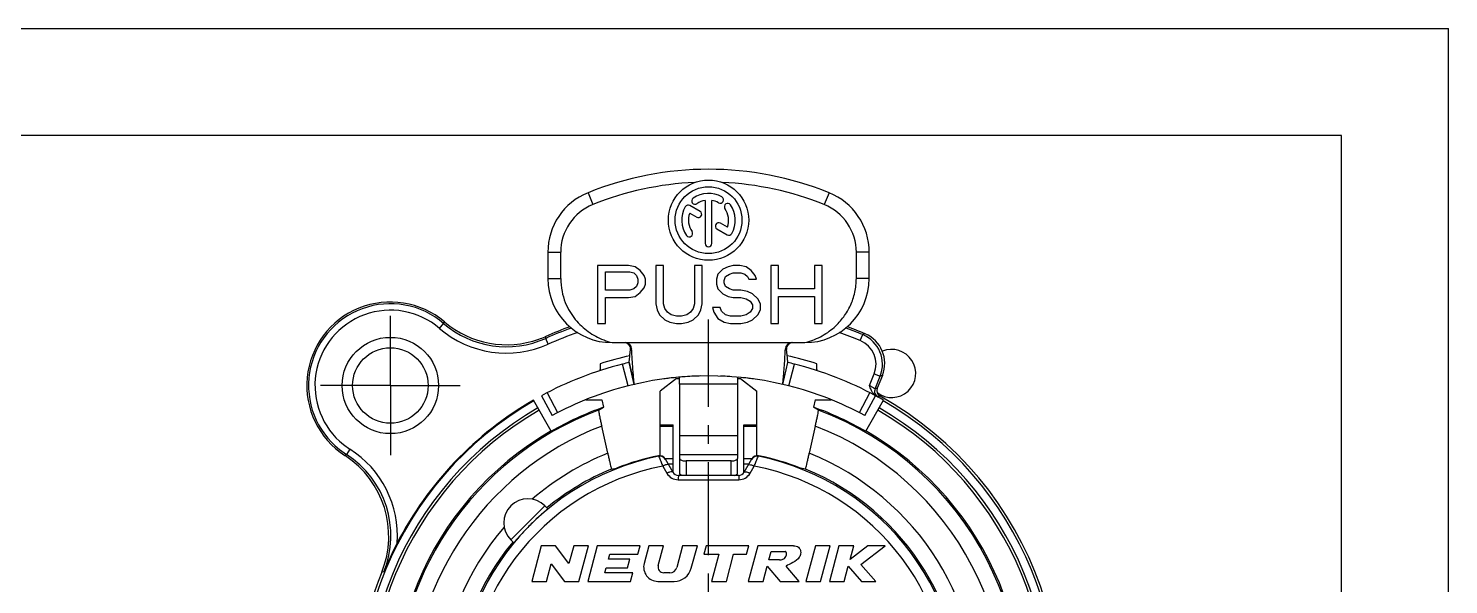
# Model space of a CAD drawing. Header units: millimetres. Extents: x 0 to 420, y 0 to 297.
# Drawn here: x 287.4 to 420, y 245 to 297 of the extents above; entities that cross this region are included whole.
import ezdxf

# ---------------------------------------------------------------- set-up
doc = ezdxf.new("R2010")
doc.units = ezdxf.units.MM
doc.header["$LTSCALE"] = 23.1
doc.linetypes.add('CENTER', pattern=[0.6, 0.375, -0.075, 0.075, -0.075])
doc.layers.get('0').update_dxf_attribs({"linetype": 'CONTINUOUS'})
for name, color, linetype in [('AUSFORMSCHRAEGEN', 7, 'CONTINUOUS'), ('BEZUGSACHSEN', 7, 'CONTINUOUS'), ('KANTENFASEN', 7, 'CONTINUOUS'), ('RUNDUNGEN', 7, 'CONTINUOUS')]:
    doc.layers.add(name, color=color, linetype=linetype)

msp = doc.modelspace()

# ---------------------------------------------------------------- linework, layer by layer
at = {"color": 7, "linetype": 'CONTINUOUS'}
for p, q in [((0, 297), (420, 297)), ((420, 0), (420, 297)), ((410, 287), (12.5, 287)), ((410, 10), (410, 287)), ((350.12343, 279.89638), (349.17375, 280.44468)), ((350.59944, 280.92907), (350.59944, 276.89279)), ((351.22444, 276.89279), (351.22444, 280.92907)), ((349.1546, 279.73405), (349.81093, 279.35511)), ((352.66927, 278.42654), (352.01542, 278.80404)), ((351.70292, 278.26277), (352.65012, 277.71591)), ((335.91194, 276.08255), (335.91194, 273.63396)), ((337.11194, 273.634), (337.11194, 276.08255)), ((364.71194, 273.63396), (364.71194, 276.08255)), ((365.91194, 273.63396), (365.91194, 276.08255)), ((340.56194, 274.83396), (340.56194, 269.43396)), ((343.45504, 274.83396), (340.56194, 274.83396)), ((344.05777, 274.71906), (343.45504, 274.83396)), ((344.53995, 274.37438), (344.05777, 274.71906)), ((345.9865, 274.83396), (345.9865, 271.27225)), ((346.70978, 274.83396), (345.9865, 274.83396)), ((346.70978, 271.27225), (346.70978, 274.83396)), ((349.60288, 274.83396), (349.60288, 271.27225)), ((350.32616, 274.83396), (349.60288, 274.83396)), ((350.32616, 271.27225), (350.32616, 274.83396)), ((352.25489, 274.48928), (351.77271, 274.0297)), ((352.73707, 274.71906), (352.25489, 274.48928)), ((353.21926, 274.83396), (352.73707, 274.71906)), ((353.82199, 274.83396), (353.21926, 274.83396)), ((354.42472, 274.71906), (353.82199, 274.83396)), ((354.9069, 274.37438), (354.42472, 274.71906)), ((356.71509, 274.83396), (356.71509, 269.43396)), ((357.43836, 274.83396), (356.71509, 274.83396)), ((357.43836, 272.65098), (357.43836, 274.83396)), ((360.81365, 274.83396), (360.81365, 272.65098)), ((361.53693, 274.83396), (360.81365, 274.83396)), ((361.53693, 269.43396), (361.53693, 274.83396)), ((341.28521, 272.53608), (341.28521, 274.25949)), ((341.28521, 274.25949), (343.57558, 274.25949)), ((343.57558, 274.25949), (343.93722, 274.1446)), ((343.93722, 274.1446), (344.17831, 273.91481)), ((344.17831, 273.91481), (344.29886, 273.57013)), ((344.29886, 273.22545), (344.17831, 272.88077)), ((344.29886, 273.57013), (344.29886, 273.22545)), ((344.90159, 273.91481), (344.53995, 274.37438)), ((345.02213, 273.57013), (344.90159, 273.91481)), ((344.90159, 272.76587), (345.02213, 273.11055)), ((345.02213, 273.11055), (345.02213, 273.57013)), ((351.77271, 274.0297), (351.65216, 273.57013)), ((351.65216, 273.57013), (351.65216, 273.11055)), ((351.65216, 273.11055), (351.77271, 272.65098)), ((352.37544, 273.45523), (352.49598, 273.79991)), ((352.37544, 273.22545), (352.37544, 273.45523)), ((352.49598, 272.88077), (352.37544, 273.22545)), ((352.49598, 273.79991), (352.85762, 274.0297)), ((352.85762, 274.0297), (353.21926, 274.1446)), ((353.21926, 274.1446), (353.94253, 274.1446)), ((353.94253, 274.1446), (354.30417, 274.0297)), ((354.30417, 274.0297), (354.54526, 273.79991)), ((354.54526, 273.79991), (354.66581, 273.57013)), ((354.66581, 273.57013), (355.38908, 273.57013)), ((355.26854, 273.91481), (354.9069, 274.37438)), ((355.38908, 273.57013), (355.26854, 273.91481)), ((343.57558, 272.53608), (341.28521, 272.53608)), ((341.28521, 269.43396), (341.28521, 271.84672)), ((341.28521, 271.84672), (343.45504, 271.84672)), ((343.45504, 271.84672), (344.05777, 271.96162)), ((343.93722, 272.65098), (343.57558, 272.53608)), ((344.17831, 272.88077), (343.93722, 272.65098)), ((344.05777, 271.96162), (344.53995, 272.3063)), ((344.53995, 272.3063), (344.90159, 272.76587)), ((351.77271, 272.65098), (352.25489, 272.1914)), ((352.25489, 272.1914), (352.73707, 271.96162)), ((352.85762, 272.65098), (352.49598, 272.88077)), ((352.73707, 271.96162), (353.21926, 271.84672)), ((353.21926, 272.53608), (352.85762, 272.65098)), ((353.94253, 272.53608), (353.21926, 272.53608)), ((353.21926, 271.84672), (353.94253, 271.84672)), ((354.54526, 272.42119), (353.94253, 272.53608)), ((353.94253, 271.84672), (354.42472, 271.73183)), ((355.02745, 272.1914), (354.54526, 272.42119)), ((355.50963, 271.73183), (355.02745, 272.1914)), ((360.81365, 272.65098), (357.43836, 272.65098)), ((357.43836, 269.43396), (357.43836, 271.96162)), ((357.43836, 271.96162), (360.81365, 271.96162)), ((360.81365, 271.96162), (360.81365, 269.43396)), ((345.9865, 271.27225), (346.10705, 270.69779)), ((346.10705, 270.69779), (346.34814, 270.23821)), ((346.83032, 270.81268), (346.70978, 271.27225)), ((347.07142, 270.468), (346.83032, 270.81268)), ((347.43305, 270.23821), (347.07142, 270.468)), ((349.24124, 270.468), (348.8796, 270.23821)), ((349.48233, 270.81268), (349.24124, 270.468)), ((349.60288, 271.27225), (349.48233, 270.81268)), ((349.96452, 270.23821), (350.20561, 270.69779)), ((350.20561, 270.69779), (350.32616, 271.27225)), ((351.29052, 270.92757), (351.41107, 270.468)), ((352.0138, 270.92757), (351.29052, 270.92757)), ((351.41107, 270.468), (351.77271, 269.89353)), ((352.13434, 270.58289), (352.0138, 270.92757)), ((352.49598, 270.23821), (352.13434, 270.58289)), ((354.42472, 271.73183), (354.78635, 271.50204)), ((354.78635, 270.468), (354.42472, 270.23821)), ((354.78635, 271.50204), (355.02745, 271.15736)), ((355.02745, 270.81268), (354.78635, 270.468)), ((355.02745, 271.15736), (355.02745, 270.81268)), ((355.75072, 271.27225), (355.50963, 271.73183)), ((355.50963, 270.23821), (355.75072, 270.69779)), ((355.75072, 270.69779), (355.75072, 271.27225)), ((340.56194, 269.43396), (341.28521, 269.43396)), ((346.34814, 270.23821), (346.83032, 269.77864)), ((346.83032, 269.77864), (347.31251, 269.54885)), ((347.31251, 269.54885), (347.91524, 269.43396)), ((347.91524, 270.12332), (347.43305, 270.23821)), ((348.39742, 270.12332), (347.91524, 270.12332)), ((347.91524, 269.43396), (348.39742, 269.43396)), ((348.8796, 270.23821), (348.39742, 270.12332)), ((348.39742, 269.43396), (349.00015, 269.54885)), ((349.00015, 269.54885), (349.48233, 269.77864)), ((349.48233, 269.77864), (349.96452, 270.23821)), ((351.77271, 269.89353), (352.37544, 269.54885)), ((352.37544, 269.54885), (352.97816, 269.43396)), ((352.97816, 270.12332), (352.49598, 270.23821)), ((353.94253, 270.12332), (352.97816, 270.12332)), ((352.97816, 269.43396), (353.94253, 269.43396)), ((354.42472, 270.23821), (353.94253, 270.12332)), ((353.94253, 269.43396), (354.54526, 269.54885)), ((354.54526, 269.54885), (355.02745, 269.77864)), ((355.02745, 269.77864), (355.50963, 270.23821)), ((356.71509, 269.43396), (357.43836, 269.43396)), ((360.81365, 269.43396), (361.53693, 269.43396)), ((341.91194, 267.63396), (359.91194, 267.63396)), ((343.50044, 265.77931), (343.97641, 263.73396)), ((357.84747, 263.73396), (358.32343, 265.77931)), ((348.21194, 263.76544), (348.21194, 257.1422)), ((353.61194, 263.76544), (353.61194, 257.1422)), ((346.41194, 259.95239), (347.61194, 259.95239)), ((346.41194, 257.07186), (346.41194, 259.95231)), ((347.61194, 255.49576), (347.61194, 259.95231)), ((354.21194, 259.95239), (355.41194, 259.95239)), ((354.21194, 255.4958), (354.21194, 259.95231)), ((355.41194, 257.07199), (355.41194, 259.95231)), ((348.21194, 256.80506), (348.21194, 255.41428)), ((353.61194, 255.41428), (353.61194, 256.80506)), ((335.63843, 252.38578), (335.91875, 252.10546)), ((335.30314, 248.6563), (334.41194, 245.33029)), ((336.63354, 248.6563), (335.30314, 248.6563)), ((337.8814, 247.00514), (336.63354, 248.6563)), ((338.32383, 248.6563), (337.8814, 247.00514)), ((339.70116, 248.6563), (338.32383, 248.6563)), ((338.80996, 245.33029), (339.70116, 248.6563)), ((340.52757, 248.6563), (339.63636, 245.33029)), ((344.51878, 248.6563), (340.52757, 248.6563)), ((344.30489, 247.85806), (344.51878, 248.6563)), ((345.34518, 248.6563), (344.90272, 247.00503)), ((346.72251, 248.6563), (345.34518, 248.6563)), ((346.2247, 246.79843), (346.72251, 248.6563)), ((348.49122, 248.6563), (347.94601, 246.62157)), ((349.86855, 248.6563), (348.49122, 248.6563)), ((349.30762, 246.56288), (349.86855, 248.6563)), ((350.69495, 248.6563), (350.48106, 247.85806)), ((354.68616, 248.6563), (350.69495, 248.6563)), ((354.47227, 247.85806), (354.68616, 248.6563)), ((355.51256, 248.6563), (354.62136, 245.33029)), ((358.83857, 248.6563), (355.51256, 248.6563)), ((356.53342, 247.3259), (356.74731, 248.12414)), ((356.74731, 248.12414), (358.07771, 248.12414)), ((360.88439, 248.6563), (359.99319, 245.33029)), ((362.26172, 248.6563), (360.88439, 248.6563)), ((361.37052, 245.33029), (362.26172, 248.6563)), ((363.08812, 248.6563), (362.19692, 245.33029)), ((364.46546, 248.6563), (363.08812, 248.6563)), ((365.78162, 248.6563), (364.12112, 247.37123)), ((364.12112, 247.37123), (364.46546, 248.6563)), ((365.14309, 246.90043), (367.41194, 248.6563)), ((367.41194, 248.6563), (365.78162, 248.6563)), ((335.78927, 245.33029), (336.2317, 246.98145)), ((336.2317, 246.98145), (337.47956, 245.33029)), ((341.56619, 247.39223), (341.69101, 247.85806)), ((343.5618, 247.39223), (341.56619, 247.39223)), ((341.69101, 247.85806), (344.30489, 247.85806)), ((343.34791, 246.59399), (343.5618, 247.39223)), ((350.48106, 247.85806), (351.87799, 247.85806)), ((351.87799, 247.85806), (351.20067, 245.33029)), ((352.57801, 245.33029), (353.25532, 247.85806)), ((353.25532, 247.85806), (354.47227, 247.85806)), ((355.9987, 245.33029), (356.37747, 246.74387)), ((356.37747, 246.74387), (357.61477, 245.33029)), ((357.53122, 247.3259), (356.53342, 247.3259)), ((359.38283, 245.33029), (358.14553, 246.74387)), ((363.57426, 245.33029), (363.95302, 246.74387)), ((363.95302, 246.74387), (365.1933, 245.33029)), ((366.52073, 245.33029), (365.14309, 246.90043)), ((334.41194, 245.33029), (335.78927, 245.33029)), ((337.47956, 245.33029), (338.80996, 245.33029)), ((339.63636, 245.33029), (343.62757, 245.33029)), ((341.22749, 246.12816), (341.35231, 246.59399)), ((343.84136, 246.12816), (341.22749, 246.12816)), ((341.35231, 246.59399), (343.34791, 246.59399)), ((343.62757, 245.33029), (343.84136, 246.12816)), ((346.18779, 245.33029), (347.70128, 245.33029)), ((347.30347, 246.12853), (346.73873, 246.12853)), ((351.20067, 245.33029), (352.57801, 245.33029)), ((354.62136, 245.33029), (355.9987, 245.33029)), ((357.61477, 245.33029), (359.38283, 245.33029)), ((359.99319, 245.33029), (361.37052, 245.33029)), ((362.19692, 245.33029), (363.57426, 245.33029)), ((365.1933, 245.33029), (366.52073, 245.33029))]:
    msp.add_line(p, q, dxfattribs=at)
at = {"color": 9, "linetype": 'CONTINUOUS'}
for p, q in [((339.66194, 281.6447), (340.11194, 280.53227)), ((362.16194, 281.6447), (361.71194, 280.53227)), ((335.91194, 276.08255), (337.11194, 276.08255)), ((365.91194, 276.08255), (364.71194, 276.08255)), ((335.91194, 273.63396), (337.11194, 273.63396)), ((365.91194, 273.63396), (364.71194, 273.63396)), ((353.61194, 263.76544), (348.21194, 263.76544)), ((347.61194, 259.78509), (346.41194, 259.78509)), ((353.61194, 258.92728), (348.21194, 258.92728)), ((355.41194, 259.78509), (354.21194, 259.78509)), ((347.61194, 256.78153), (346.86981, 256.78153)), ((347.61194, 256.26689), (347.16345, 256.26689)), ((353.61194, 257.1422), (348.21194, 257.1422)), ((348.81194, 256.58029), (348.81194, 255.23029)), ((353.01194, 255.23029), (353.01194, 256.58029)), ((354.95406, 256.78153), (354.21194, 256.78153)), ((354.66042, 256.26689), (354.21194, 256.26689)), ((335.63843, 252.38578), (332.45645, 249.2038))]:
    msp.add_line(p, q, dxfattribs=at)
at = {"color": 7, "linetype": 'CONTINUOUS'}
for radius in [3.75, 3.125]:
    msp.add_circle((350.91194, 279.08029), radius, dxfattribs=at)
for centre, radius, start, end in [((350.91194, 253.83396), 30, 67.9756872, 112.0243128), ((350.91194, 253.83396), 28.8, 92.5446768, 112.0243128), ((350.91194, 253.83396), 28.8, 67.9756872, 87.4553232), ((341.91194, 276.08255), 6, 112.0243128, 180), ((349.65724, 280.87219), 0.3125, 125, 305), ((350.91194, 279.08029), 2.5, 60, 125), ((352.00569, 280.97472), 0.3125, 240, 60), ((359.91194, 276.08255), 6, 0, 67.9756872), ((341.91194, 276.08255), 4.8, 112.0243128, 180), ((350.91194, 279.08029), 2.5, 150, 215), ((349.0175, 280.17404), 0.3125, 60, 150), ((349.96718, 279.62575), 0.3125, 240, 60), ((350.91194, 279.08029), 1.875, 99.5940682, 125), ((350.91194, 279.08029), 1.875, 60, 80.4059318), ((352.70383, 280.33499), 0.3125, 35, 215), ((350.91194, 279.08029), 1.875, 339.5940682, 35), ((350.91194, 279.08029), 2.5, 330, 35), ((359.91194, 276.08255), 4.8, 0, 67.9756872), ((350.91194, 279.08029), 1.875, 159.5940682, 215), ((351.85917, 278.53341), 0.3125, 60, 240), ((349.12004, 277.82559), 0.3125, 215, 35), ((352.80637, 277.98654), 0.3125, 240, 330), ((350.91194, 276.89279), 0.3125, 180, 360), ((341.91194, 273.63396), 6, 180, 270), ((359.91194, 273.63396), 6, 270, 360), ((340.51031, 265.11303), 0.3, 342.3382547, 360), ((350.91194, 233.93029), 30.6, 76.9, 103.1), ((350.91197, 233.92975), 30.60054, 92.5226595, 94.0924746), ((350.9119, 233.92975), 30.60055, 85.9075254, 87.4770127), ((361.31356, 265.11303), 0.3, 180, 197.6617453), ((334.04744, 250.79479), 2.25, 45, 225), ((346.18779, 246.6607), 1.3304, 165, 270), ((346.73873, 246.6607), 0.53216, 165, 270), ((347.30347, 246.79374), 0.6652, 270, 345), ((347.70128, 246.9933), 1.663, 270, 345)]:
    msp.add_arc(centre, radius, start, end, dxfattribs=at)
for points, knots in [([(337.11194, 273.634), (337.11194, 273.22837), (337.18984, 272.46264), (337.50291, 271.42107), (337.93558, 270.54626), (338.44947, 269.8108), (339.02966, 269.18688), (339.67087, 268.65816), (340.3698, 268.21914), (341.11959, 267.87101), (341.64481, 267.70226), (341.91194, 267.63396)], [0, 0, 0, 0, 0.147162442, 0.276944911, 0.392647988, 0.499767223, 0.601342361, 0.700823937, 0.800447768, 0.89996699, 1, 1, 1, 1]), ([(359.91194, 267.63396), (360.15711, 267.69664), (360.65135, 267.85273), (361.36551, 268.17339), (362.03417, 268.57703), (362.62311, 269.03744), (363.12079, 269.52776), (363.53507, 270.03432), (363.88156, 270.55991), (364.17175, 271.11508), (364.4075, 271.70794), (364.58245, 272.33612), (364.68846, 272.98268), (364.71194, 273.41844), (364.71194, 273.63396)], [0, 0, 0, 0, 0.091767328, 0.187493829, 0.283234434, 0.374287358, 0.457946584, 0.536077391, 0.611165294, 0.685846597, 0.762857491, 0.842108478, 0.921845192, 1, 1, 1, 1]), ([(348.26272, 255.32305), (348.25509, 255.32967), (348.22992, 255.35493), (348.21194, 255.38914), (348.21194, 255.41428)], [0, 0, 0, 0, 0.285504059, 1, 1, 1, 1]), ([(348.46854, 255.22995), (348.46544, 255.23076), (348.41669, 255.24387), (348.34509, 255.26937), (348.28189, 255.30643), (348.26272, 255.32305)], [0, 0, 0, 0, 0.042290554, 0.666748239, 1, 1, 1, 1]), ([(353.35533, 255.22995), (353.35843, 255.23076), (353.40718, 255.24387), (353.47878, 255.26937), (353.54198, 255.30643), (353.56115, 255.32305)], [0, 0, 0, 0, 0.042290554, 0.666748239, 1, 1, 1, 1]), ([(353.56115, 255.32305), (353.56878, 255.32967), (353.59395, 255.35493), (353.61194, 255.38914), (353.61194, 255.41428)], [0, 0, 0, 0, 0.285504059, 1, 1, 1, 1]), ([(357.53122, 247.3259), (357.58197, 247.3326), (357.75155, 247.35179), (357.9977, 247.41776), (358.15317, 247.67344), (358.23013, 247.91063), (358.13851, 248.09614), (358.0802, 248.12309), (358.07771, 248.12414)], [0, 0, 0, 0, 0.132530626, 0.40663502, 0.577397324, 0.837378122, 0.993164631, 1, 1, 1, 1]), ([(358.83857, 248.6563), (358.927, 248.66802), (359.16988, 248.63917), (359.50114, 248.38155), (359.54672, 247.9389), (359.35237, 247.43261), (358.81643, 247.07116), (358.33008, 246.85969), (358.14553, 246.74387)], [0, 0, 0, 0, 0.087200976, 0.232731002, 0.381374321, 0.496425908, 0.760929617, 1, 1, 1, 1])]:
    msp.add_open_spline(points, degree=3, knots=knots, dxfattribs=at)
at = {"layer": 'AUSFORMSCHRAEGEN', "color": 7, "linetype": 'CONTINUOUS'}
for p, q in [((340.81031, 265.66115), (340.81031, 265.11303)), ((361.01356, 265.11303), (361.01356, 265.66115)), ((339.44897, 262.30212), (340.95014, 262.30212)), ((340.95014, 262.30212), (341.10527, 261.60237)), ((360.87374, 262.30212), (360.71861, 261.60237)), ((360.87374, 262.30212), (362.3749, 262.30212)), ((335.63843, 252.38578), (335.91875, 252.10546)), ((332.45645, 249.2038), (332.73677, 248.92348))]:
    msp.add_line(p, q, dxfattribs=at)
for radius, start, end in [(33.3, 102.7411285, 107.6590422), (33.3, 72.3409578, 77.2588715), (29.35839, 109.5137476, 120), (29.35839, 60, 70.4862524)]:
    msp.add_arc((350.91194, 233.93029), radius, start, end, dxfattribs=at)
msp.add_open_spline([(335.91875, 252.10546), (335.94022, 252.08399), (335.7433, 252.00896), (335.64469, 251.83861), (335.28379, 251.57039), (334.91622, 251.21814), (334.47499, 250.80505), (334.03718, 250.36724), (333.62409, 249.92601), (333.27184, 249.55844), (333.00362, 249.19754), (332.83327, 249.09893), (332.75824, 248.90201), (332.73677, 248.92348)], degree=3, knots=[0, 0, 0, 0, 0.020214522, 0.079667171, 0.17253716, 0.293000737, 0.428483822, 0.571516179, 0.706999264, 0.827462846, 0.920332838, 0.979785479, 1, 1, 1, 1], dxfattribs=at)
at = {"layer": 'BEZUGSACHSEN', "color": 7, "linetype": 'CENTER'}
for p, q in [((321.21194, 263.63029), (321.21194, 270.15529)), ((350.91194, 233.93029), (350.91194, 269.79679)), ((321.21194, 263.63029), (314.68694, 263.63029)), ((321.21194, 263.63029), (321.21194, 257.10529)), ((321.21194, 263.63029), (327.73694, 263.63029))]:
    msp.add_line(p, q, dxfattribs=at)
at = {"layer": 'BEZUGSACHSEN', "color": 7, "linetype": 'CONTINUOUS'}
msp.add_line((367.14187, 264.57751), (366.65883, 263.38194), dxfattribs=at)
for radius in [4.5, 3.525]:
    msp.add_circle((321.21194, 263.63029), radius, dxfattribs=at)
for centre, radius, start, end in [((364.36044, 265.70131), 2.99988, 337.9994564, 67.0489966), ((368.01194, 264.75484), 2.25, 232.6258828, 112.7939656), ((367.21511, 263.15719), 0.59997, 157.9995086, 240.8411063)]:
    msp.add_arc(centre, radius, start, end, dxfattribs=at)
at = {"layer": 'BEZUGSACHSEN', "color": 9, "linetype": 'CONTINUOUS'}
for centre, radius, start, end in [((404.6942, 174.04581), 98.01106, 112.5285578, 112.6607756), ((400.16588, 168.35631), 100.76008, 109.4231967, 109.5454473)]:
    msp.add_arc(centre, radius, start, end, dxfattribs=at)
at = {"layer": 'KANTENFASEN', "color": 7, "linetype": 'CONTINUOUS'}
for p, q in [((347.91194, 264.29598), (346.41194, 263.10595)), ((347.91194, 264.29598), (348.20725, 264.29598)), ((353.61654, 264.29598), (353.91194, 264.29598)), ((353.91194, 264.29598), (355.41194, 263.10595)), ((346.41194, 259.95231), (346.41194, 263.10595)), ((355.41194, 259.95239), (355.41194, 263.10595))]:
    msp.add_line(p, q, dxfattribs=at)
at = {"layer": 'RUNDUNGEN', "color": 9, "linetype": 'CONTINUOUS'}
for p, q in [((325.7965, 268.97153), (326.18728, 269.4268)), ((335.71236, 268.03556), (335.72171, 268.21596)), ((335.95659, 267.48755), (335.71236, 268.03556)), ((365.07691, 267.82875), (365.30824, 268.38234)), ((343.41563, 263.59789), (342.89531, 265.6324)), ((358.40824, 263.5979), (358.92856, 265.6324)), ((365.94218, 263.63974), (366.37676, 264.71537)), ((366.37676, 264.71537), (366.93305, 264.49061)), ((335.85889, 262.95951), (336.82057, 261.09265)), ((365.0033, 261.09265), (365.96498, 262.95951)), ((316.83659, 258.11666), (317.42637, 257.69594)), ((317.42637, 257.69594), (317.1037, 257.19012)), ((346.2312, 257.06358), (346.26025, 257.01418)), ((346.64823, 256.09677), (347.03304, 255.43027)), ((354.79084, 255.43027), (355.17564, 256.09677)), ((355.56362, 257.01418), (355.59267, 257.06358)), ((348.08202, 254.82464), (353.74185, 254.82464)), ((320.60368, 246.22076), (320.41519, 246.18407))]:
    msp.add_line(p, q, dxfattribs=at)
at = {"layer": 'RUNDUNGEN', "color": 7, "linetype": 'CONTINUOUS'}
for p, q in [((343.97641, 263.73396), (343.50044, 265.77931)), ((357.84747, 263.73396), (358.32343, 265.77931)), ((366.45615, 263.31023), (366.93305, 264.49061)), ((335.30884, 262.66761), (336.31088, 260.8221)), ((365.51299, 260.8221), (366.51503, 262.66761)), ((336.23274, 259.3554), (334.56181, 262.24954)), ((340.6389, 261.32249), (341.10527, 261.60237)), ((361.18497, 261.32249), (360.71861, 261.60237)), ((365.59113, 259.3554), (367.26206, 262.24954)), ((341.5034, 257.30241), (340.94235, 259.83319)), ((360.88153, 259.83319), (360.32047, 257.30241)), ((316.46616, 257.64438), (317.1037, 257.19012)), ((341.85727, 255.82677), (342.31351, 255.91041)), ((346.86981, 256.7755), (347.58873, 255.53029)), ((348.21194, 257.1422), (348.21194, 256.80506)), ((353.01194, 256.58029), (348.81194, 256.58029)), ((353.61194, 257.1422), (353.61194, 256.80506)), ((354.23514, 255.53029), (354.95406, 256.7755)), ((359.9666, 255.82677), (359.51036, 255.91041)), ((353.71553, 255.23029), (348.10835, 255.23029))]:
    msp.add_line(p, q, dxfattribs=at)
for centre, radius, start, end in [((321.21194, 263.63029), 7.8, 49.7071043, 237.0091065), ((321.21194, 263.63029), 7.63894, 49.3593664, 231.5917663), ((332.06219, 276.42769), 8.978, 229.7071196, 229.9748763), ((332.07612, 276.44392), 8.99938, 229.9734107, 289.4434714), ((332.07606, 276.44625), 9.00158, 289.4389168, 293.4174332), ((332.09188, 276.4088), 8.96093, 293.4197392, 293.8956332), ((350.91194, 233.93029), 37.33894, 110.0674743, 114.0209317), ((350.91194, 233.93029), 37.5, 110.1926564, 113.8956884), ((350.91194, 233.93029), 37.33894, 67.3216615, 69.9476015), ((350.91194, 233.93029), 37.5, 67.0582721, 69.8073019), ((343.13718, 267.03472), 0.59923, 2.3998986, 90.0208407), ((358.68671, 267.03468), 0.59926, 89.9814991, 177.5965004), ((350.91194, 233.93029), 32.7, 104.1910883, 118.5), ((350.91443, 233.92036), 32.71024, 103.1003169, 104.1910637), ((350.90431, 233.8992), 32.73201, 75.8093097, 76.8993308), ((350.91194, 233.93029), 32.7, 61.5, 75.8089117), ((350.91194, 233.93029), 30.6, 96.82085, 97.861747), ((350.92048, 233.84939), 30.68134, 95.2480814, 96.8187508), ((350.91152, 233.93608), 30.59419, 94.092496, 95.24622), ((303.90455, 263.76697), 44.30738, 359.9980259, 0.8297358), ((350.91194, 233.93029), 30.6, 91.3645373, 92.6543433), ((350.91194, 233.93029), 30.6, 87.3455214, 87.8923685), ((397.92183, 263.76696), 44.3099, 179.170303, 180.0019633), ((350.90818, 233.8947), 30.63579, 83.1800346, 84.7660098), ((350.91194, 233.93029), 30.6, 82.1388603, 83.1791), ((350.91194, 233.93029), 30.6, 104.1804859, 118.5), ((350.91906, 233.90124), 30.62991, 103.1006616, 104.1800921), ((350.91194, 233.93029), 30.6, 103.0143045, 103.100091), ((350.9096, 233.92101), 30.60957, 75.8195388, 76.8996866), ((350.91194, 233.93029), 30.6, 61.5, 75.8195141), ((367.29497, 263.67009), 1.27631, 212.5996212, 217.0288696), ((366.98101, 263.36932), 0.83885, 234.2766823, 241.3242209), ((350.91194, 233.93029), 32.70025, 60, 61.3736521), ((350.91194, 233.93029), 32.8665, 338.1094357, 60.8466997), ((350.91194, 233.93029), 32.62794, 120, 60), ((350.91194, 233.93029), 29.25522, 110.5578092, 325.0193128), ((350.91194, 233.93029), 32.70025, 120, 152.7637691), ((350.91194, 233.93029), 29.25522, 345.3123575, 69.4421908), ((350.91194, 233.93029), 29.38776, 120, 60), ((312.09131, 249.58087), 8.95028, 56.6722515, 57.0090778), ((312.06455, 249.5395), 8.99955, 338.1088995, 56.6746711), ((350.91194, 233.93029), 23.54791, 101.3932277, 78.6067723), ((350.91194, 233.93029), 23.60209, 101.4386582, 111.3650021), ((346.35027, 256.47561), 0.59987, 29.9948289, 101.4161794), ((355.47316, 256.47629), 0.59907, 78.5613746, 149.9767643), ((350.91194, 233.93029), 23.60209, 68.6349979, 78.5613418), ((350.91194, 233.93029), 23.69478, 140.4905164, 67.5338539), ((350.91194, 233.93029), 23.69478, 112.4661461, 129.5511197), ((348.10835, 255.83029), 0.6, 210, 270), ((353.71553, 255.83029), 0.6, 270, 330), ((351.68226, 233.50937), 33.57771, 152.7267347, 157.7550463), ((350.91194, 233.93029), 32.8665, 158.1094357, 209.5963779)]:
    msp.add_arc(centre, radius, start, end, dxfattribs=at)
at = {"layer": 'RUNDUNGEN', "color": 9, "linetype": 'CONTINUOUS'}
for centre, radius, start, end in [((321.21194, 263.63029), 7.03896, 49.3593664, 231.5662014), ((303.10989, 279.91292), 25.34806, 335.5634497, 335.9425849), ((332.04884, 276.25569), 8.99954, 229.3589019, 294.0213962), ((332.04885, 276.25575), 9.59957, 229.359137, 294.0211611), ((350.91194, 233.93029), 36.73897, 109.4113571, 114.0209317), ((350.91194, 233.93029), 36.73897, 67.3216615, 70.5866867), ((364.15162, 265.61439), 2.3999, 337.9997271, 67.3219344), ((403.77333, 164.19208), 111.06382, 110.1414041, 110.2632015), ((364.15158, 265.61438), 2.9999, 338.0003446, 67.3213169), ((367.01321, 263.0854), 0.60071, 158.0205085, 199.5141195), ((367.00723, 263.08314), 0.59432, 199.5016853, 220.1588832), ((400.24858, 170.7563), 97.7342, 109.9368041, 110.0618508), ((350.91194, 233.93029), 31.86907, 120, 60), ((350.91194, 233.93029), 31.6231, 120, 60), ((350.91194, 233.93029), 27.75523, 111.0508798, 326.146298), ((350.91194, 233.93029), 27.75523, 346.2739892, 68.9491202), ((312.26377, 249.60281), 9.59954, 355.7769334, 57.4663004), ((350.91194, 233.93029), 25.19477, 139.2173119, 68.0725732), ((350.91194, 233.93029), 25.19477, 111.9274268, 130.7826881), ((304.13246, 274.68624), 21.77997, 306.0988628, 306.5524212), ((312.26386, 249.60283), 8.99949, 337.9258386, 57.4667075), ((350.91194, 233.93029), 22.57282, 100.8878159, 79.1121841), ((346.37885, 256.42595), 0.59996, 30.0077358, 101.399458), ((355.4451, 256.426), 0.6, 78.6064441, 149.9998423), ((348.08202, 256.0359), 1.21126, 209.9998522, 270.0000609), ((353.74186, 256.03591), 1.21126, 269.9995284, 329.9996088)]:
    msp.add_arc(centre, radius, start, end, dxfattribs=at)
at = {"layer": 'RUNDUNGEN', "color": 7, "linetype": 'CONTINUOUS'}
for points, knots in [([(343.62998, 266.99746), (343.63649, 267.0603), (343.62811, 267.19155), (343.54952, 267.37202), (343.41317, 267.51806), (343.26614, 267.59634), (343.1688, 267.62041), (343.13611, 267.62576)], [0, 0, 0, 0, 0.21615879, 0.440067283, 0.660273191, 0.887237855, 1, 1, 1, 1]), ([(343.50044, 265.77931), (343.50137, 265.78772), (343.50501, 265.82065), (343.51291, 265.89344), (343.52579, 266.01318), (343.54391, 266.18279), (343.56775, 266.40655), (343.59731, 266.68443), (343.61879, 266.88794), (343.63012, 266.99745)], [0, 0, 0, 0, 0.020739708, 0.081118075, 0.179309387, 0.315666685, 0.49884854, 0.73038979, 1, 1, 1, 1]), ([(343.97641, 263.73396), (343.97506, 263.74799), (343.96984, 263.80293), (343.95869, 263.92429), (343.94092, 264.12298), (343.91666, 264.40287), (343.88607, 264.76867), (343.84997, 265.22146), (343.81006, 265.75853), (343.769, 266.37984), (343.74573, 266.82306), (343.73585, 267.05981)], [0, 0, 0, 0, 0.012684643, 0.049639687, 0.109636084, 0.19214253, 0.302365737, 0.439859332, 0.600758818, 0.786833899, 1, 1, 1, 1]), ([(357.84747, 263.73396), (357.84881, 263.74799), (357.85403, 263.80293), (357.86518, 263.92429), (357.88295, 264.12298), (357.90721, 264.40287), (357.9378, 264.76867), (357.9739, 265.22146), (358.01382, 265.75853), (358.05487, 266.37984), (358.07814, 266.82306), (358.08802, 267.05981)], [0, 0, 0, 0, 0.012684643, 0.049639687, 0.109636084, 0.19214253, 0.302365736, 0.439859332, 0.600758819, 0.786833899, 1, 1, 1, 1]), ([(358.78646, 267.63396), (358.72055, 267.63396), (358.5873, 267.61224), (358.41067, 267.51817), (358.2743, 267.37208), (358.1957, 267.19157), (358.18732, 267.06027), (358.19383, 266.99741)], [0, 0, 0, 0, 0.202615944, 0.406571811, 0.604472225, 0.80571636, 1, 1, 1, 1]), ([(358.32343, 265.77931), (358.3225, 265.78772), (358.31886, 265.82064), (358.31096, 265.89343), (358.29808, 266.01317), (358.27997, 266.18277), (358.25612, 266.40652), (358.22656, 266.68438), (358.20509, 266.88788), (358.19375, 266.99739)], [0, 0, 0, 0, 0.020739709, 0.081118115, 0.179309485, 0.315666628, 0.498847259, 0.730387976, 1, 1, 1, 1]), ([(366.21974, 262.98246), (366.20228, 263.00971), (366.15375, 263.0917), (366.0842, 263.2377), (366.01108, 263.43052), (365.9665, 263.56672), (365.94218, 263.63974)], [0, 0, 0, 0, 0.135642008, 0.398971828, 0.677197372, 1, 1, 1, 1]), ([(366.49122, 262.6883), (366.46374, 262.70803), (366.38467, 262.77197), (366.31673, 262.84764), (366.27605, 262.90147)], [0, 0, 0, 0, 0.333576926, 1, 1, 1, 1]), ([(340.6389, 261.32249), (340.62398, 261.31336), (340.66857, 261.22498), (340.66368, 261.09758), (340.72706, 260.85586), (340.7832, 260.55784), (340.86063, 260.20659), (340.9143, 259.95968), (340.94235, 259.83319)], [0, 0, 0, 0, 0.034521948, 0.135400856, 0.294008102, 0.50047925, 0.744343088, 1, 1, 1, 1]), ([(360.88153, 259.83319), (360.90957, 259.95968), (360.96324, 260.20659), (361.04067, 260.55784), (361.09681, 260.85586), (361.16019, 261.09758), (361.1553, 261.22498), (361.19989, 261.31336), (361.18497, 261.32249)], [0, 0, 0, 0, 0.255656912, 0.49952075, 0.705991898, 0.864599144, 0.965478052, 1, 1, 1, 1]), ([(341.5034, 257.30241), (341.53156, 257.1754), (341.5874, 256.92854), (341.66583, 256.57607), (341.74067, 256.28506), (341.78566, 256.03365), (341.84263, 255.93304), (341.84074, 255.82358), (341.85727, 255.82677)], [0, 0, 0, 0, 0.25713442, 0.501557083, 0.7081188, 0.866543243, 0.966719632, 1, 1, 1, 1]), ([(359.9666, 255.82677), (359.98313, 255.82358), (359.98124, 255.93304), (360.03821, 256.03365), (360.0832, 256.28506), (360.15804, 256.57607), (360.23647, 256.92854), (360.29231, 257.1754), (360.32047, 257.30241)], [0, 0, 0, 0, 0.033280368, 0.133456757, 0.2918812, 0.498442917, 0.74286558, 1, 1, 1, 1]), ([(348.21194, 256.80506), (348.21194, 256.78001), (348.24284, 256.72101), (348.33549, 256.66364), (348.46747, 256.61655), (348.63113, 256.58712), (348.75022, 256.58029), (348.81194, 256.58029)], [0, 0, 0, 0, 0.110661424, 0.268029416, 0.474160268, 0.727301109, 1, 1, 1, 1]), ([(353.01194, 256.58029), (353.07365, 256.58029), (353.19274, 256.58712), (353.3564, 256.61655), (353.48838, 256.66364), (353.58103, 256.72101), (353.61194, 256.78001), (353.61194, 256.80506)], [0, 0, 0, 0, 0.272698891, 0.525839732, 0.731970584, 0.889338576, 1, 1, 1, 1])]:
    msp.add_open_spline(points, degree=3, knots=knots, dxfattribs=at)
at = {"layer": 'RUNDUNGEN', "color": 9, "linetype": 'CONTINUOUS'}
for points, knots in [([(343.73588, 267.05982), (343.7324, 267.05627), (343.72028, 267.04521), (343.68759, 267.01987), (343.65386, 267.00447), (343.62998, 266.99746)], [0, 0, 0, 0, 0.120174115, 0.397136844, 1, 1, 1, 1]), ([(358.088, 267.05981), (358.09147, 267.05627), (358.1036, 267.0452), (358.13629, 267.01989), (358.16997, 267.00444), (358.19383, 266.99741)], [0, 0, 0, 0, 0.120208332, 0.397368253, 1, 1, 1, 1]), ([(366.45615, 263.31023), (366.45038, 263.30567), (366.42381, 263.33776), (366.37546, 263.35541), (366.29454, 263.41668), (366.19174, 263.48129), (366.0715, 263.55961), (365.98625, 263.61261), (365.94218, 263.63974)], [0, 0, 0, 0, 0.036134457, 0.138317367, 0.298748856, 0.505921132, 0.745742617, 1, 1, 1, 1]), ([(366.7224, 262.56026), (366.70905, 262.55546), (366.66136, 262.60394), (366.61354, 262.61492), (366.57847, 262.63336)], [0, 0, 0, 0, 0.263713472, 1, 1, 1, 1]), ([(346.26025, 257.01418), (346.26998, 256.99297), (346.30413, 256.90909), (346.38228, 256.72888), (346.50196, 256.44431), (346.5958, 256.22181), (346.64823, 256.09677)], [0, 0, 0, 0, 0.070268865, 0.272688478, 0.59163086, 1, 1, 1, 1]), ([(347.20751, 256.19059), (347.18816, 256.22411), (347.06309, 256.25123), (346.87807, 256.201), (346.72849, 256.13909), (346.64823, 256.09677)], [0, 0, 0, 0, 0.19575457, 0.541056998, 1, 1, 1, 1]), ([(354.61636, 256.19059), (354.63571, 256.22411), (354.76078, 256.25123), (354.9458, 256.20101), (355.09538, 256.13909), (355.17564, 256.09677)], [0, 0, 0, 0, 0.195749122, 0.541048867, 1, 1, 1, 1]), ([(355.17564, 256.09677), (355.22807, 256.22182), (355.32191, 256.4443), (355.44158, 256.72886), (355.51973, 256.90906), (355.55389, 256.99297), (355.56362, 257.01418)], [0, 0, 0, 0, 0.408380134, 0.727253352, 0.929717914, 1, 1, 1, 1]), ([(347.58873, 255.53029), (347.56983, 255.56303), (347.44469, 255.58677), (347.26247, 255.53514), (347.11319, 255.47268), (347.03304, 255.43027)], [0, 0, 0, 0, 0.192444699, 0.538416576, 1, 1, 1, 1]), ([(348.10835, 255.23029), (348.09107, 255.23029), (348.10636, 255.12775), (348.07844, 255.02638), (348.08314, 254.89525), (348.08202, 254.82464)], [0, 0, 0, 0, 0.127251482, 0.479792891, 1, 1, 1, 1]), ([(353.71553, 255.23029), (353.7328, 255.23029), (353.71751, 255.12775), (353.74543, 255.02639), (353.74073, 254.89525), (353.74185, 254.82464)], [0, 0, 0, 0, 0.127244488, 0.479779266, 1, 1, 1, 1]), ([(354.23514, 255.53029), (354.25404, 255.56303), (354.37917, 255.58677), (354.5614, 255.53514), (354.71068, 255.47268), (354.79084, 255.43027)], [0, 0, 0, 0, 0.192442466, 0.538412196, 1, 1, 1, 1])]:
    msp.add_open_spline(points, degree=3, knots=knots, dxfattribs=at)
msp.add_open_spline([(366.55301, 262.69986), (366.60061, 262.64337), (366.65855, 262.59553), (366.7224, 262.56026)], degree=3, dxfattribs=at)

doc.saveas('drawing.dxf')
